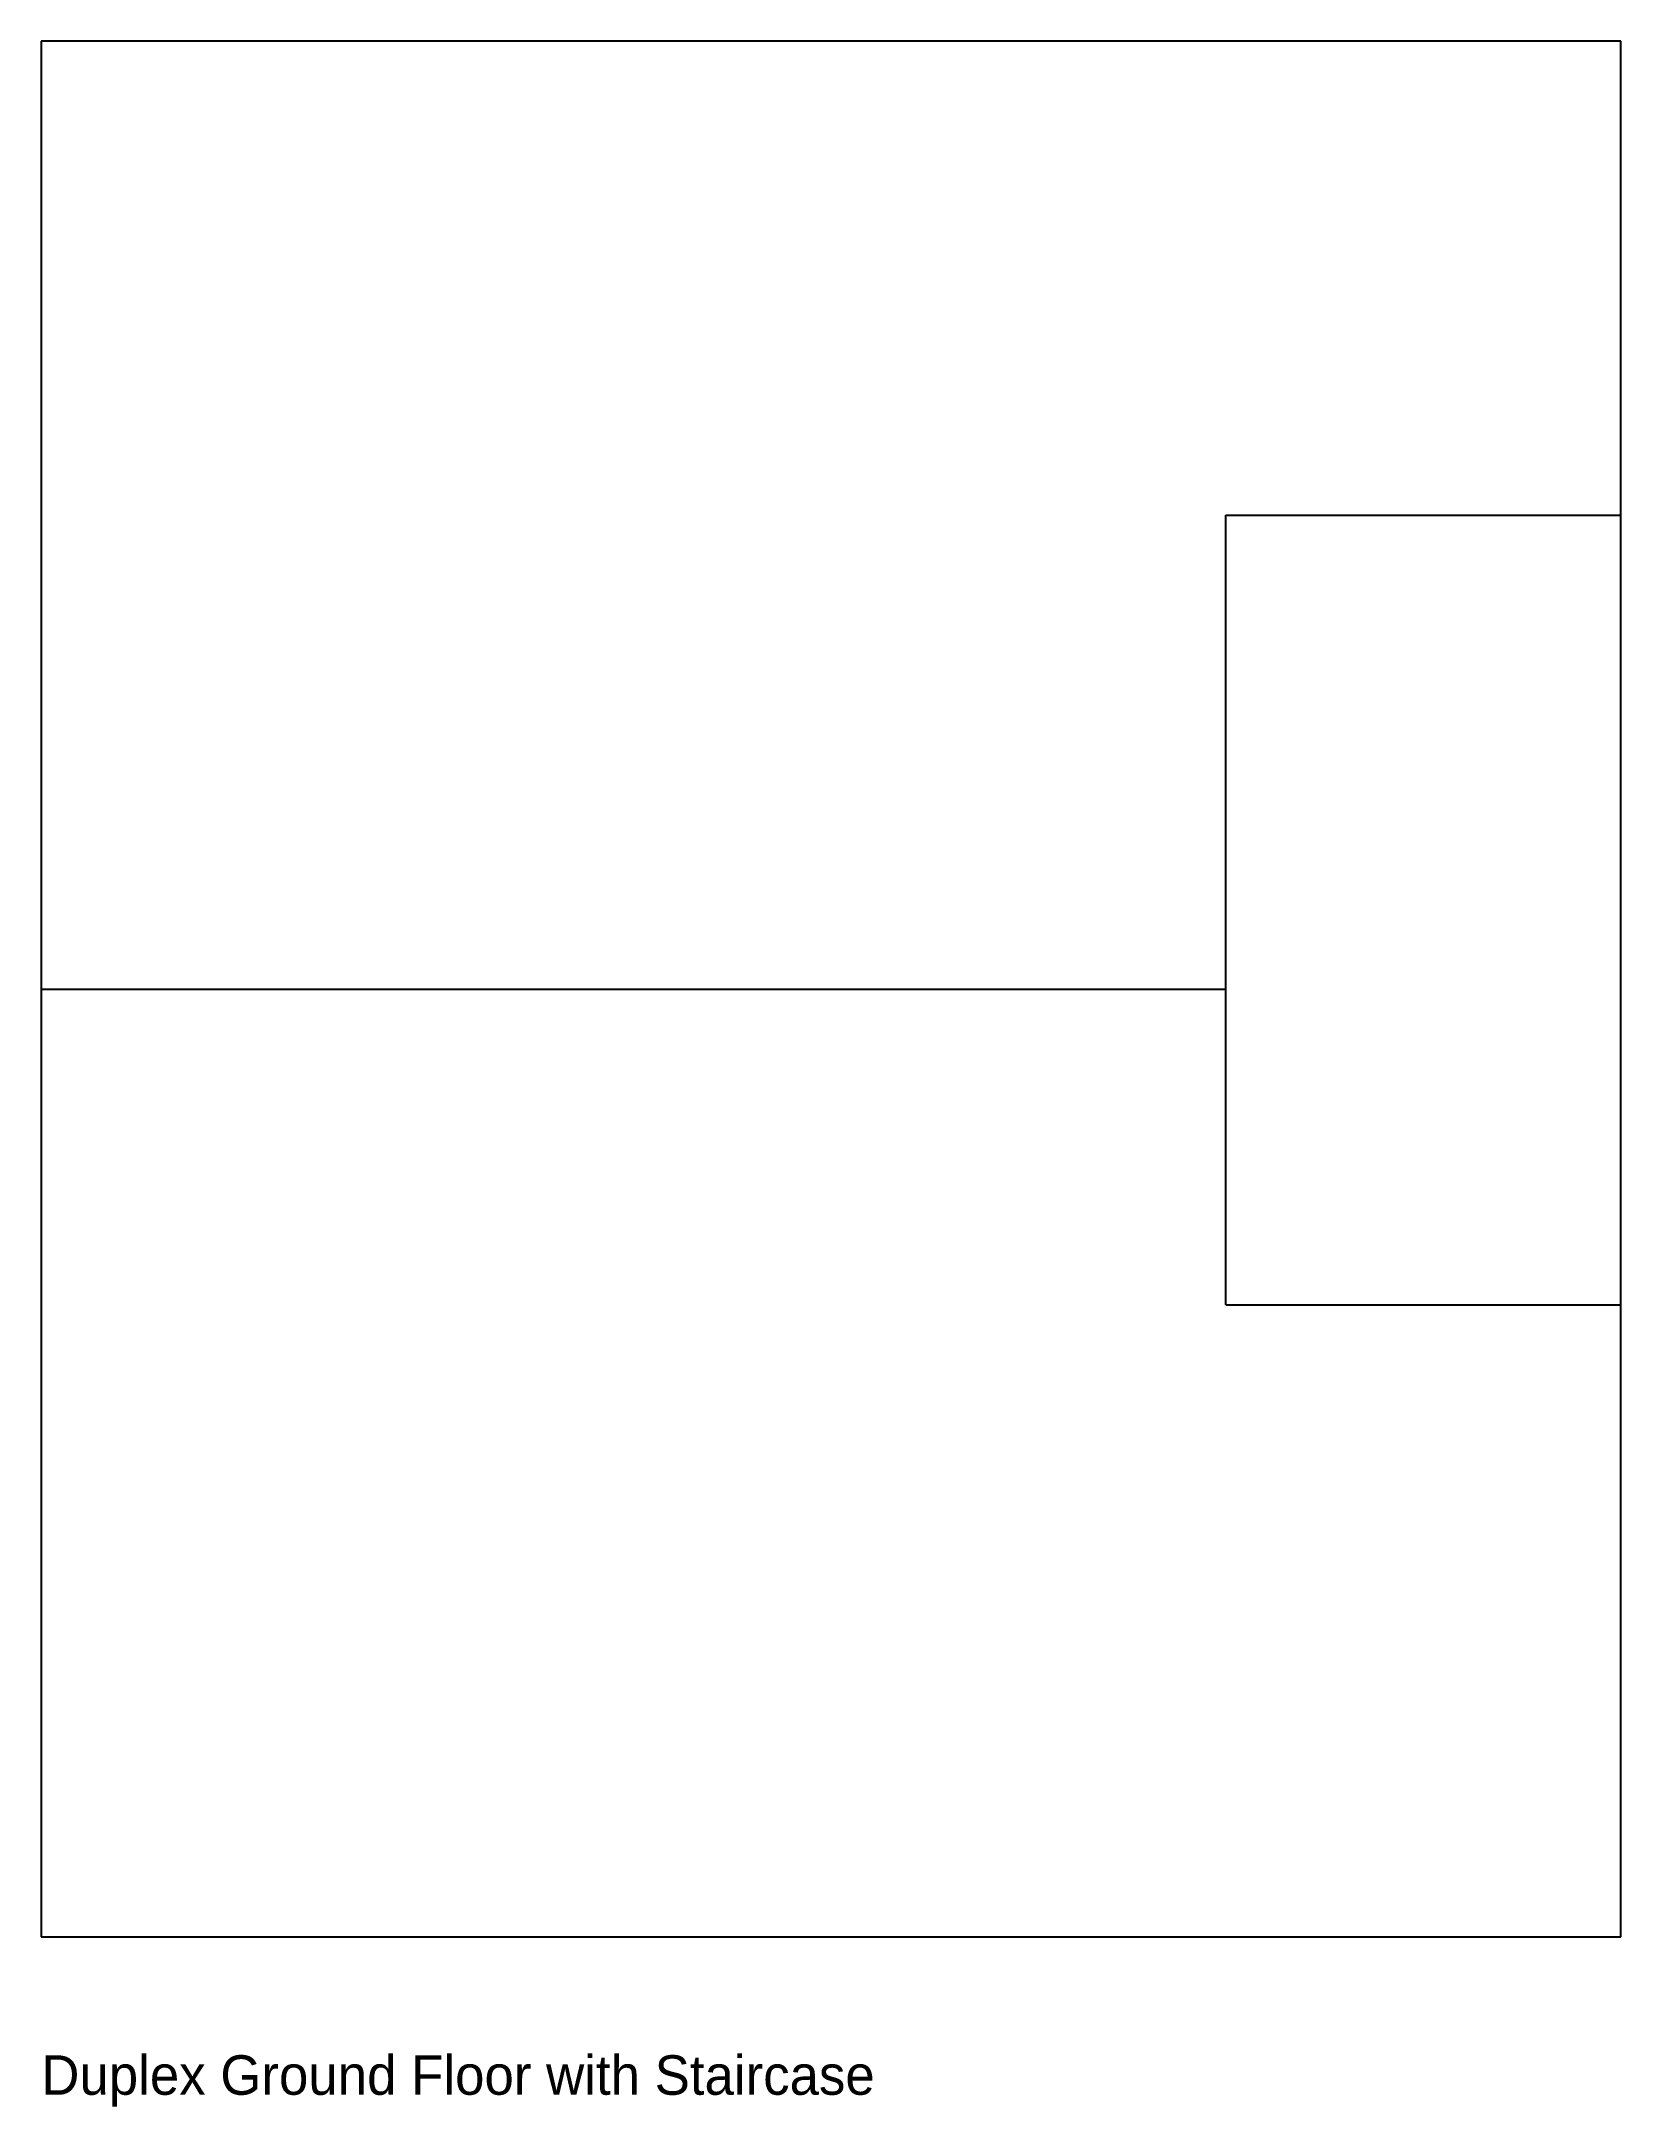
# Model space of a CAD drawing. Header units: metres. Extents: x 0 to 10000, y -1075 to 12000.
import ezdxf

# ---------------------------------------------------------------- set-up
doc = ezdxf.new("R2010")
doc.units = ezdxf.units.M
doc.layers.add('ANNOTATION', color=3, linetype='Continuous')
doc.layers.add('WALLS', color=7, linetype='Continuous')

msp = doc.modelspace()

# ---------------------------------------------------------------- linework, layer by layer
at = {"layer": 'WALLS'}
for p, q in [((10000, 12000), (0, 12000)), ((0, 12000), (0, 0)), ((10000, 0), (10000, 12000)), ((7500, 4000), (7500, 9000)), ((7500, 9000), (10000, 9000)), ((0, 6000), (7500, 6000)), ((7500, 4000), (10000, 4000)), ((0, 0), (10000, 0))]:
    msp.add_line(p, q, dxfattribs=at)

# ---------------------------------------------------------------- texts
at = {"layer": 'ANNOTATION'}
msp.add_text('Duplex Ground Floor with Staircase', height=250, dxfattribs=at).set_placement((0, -1000))

doc.saveas('drawing.dxf')
